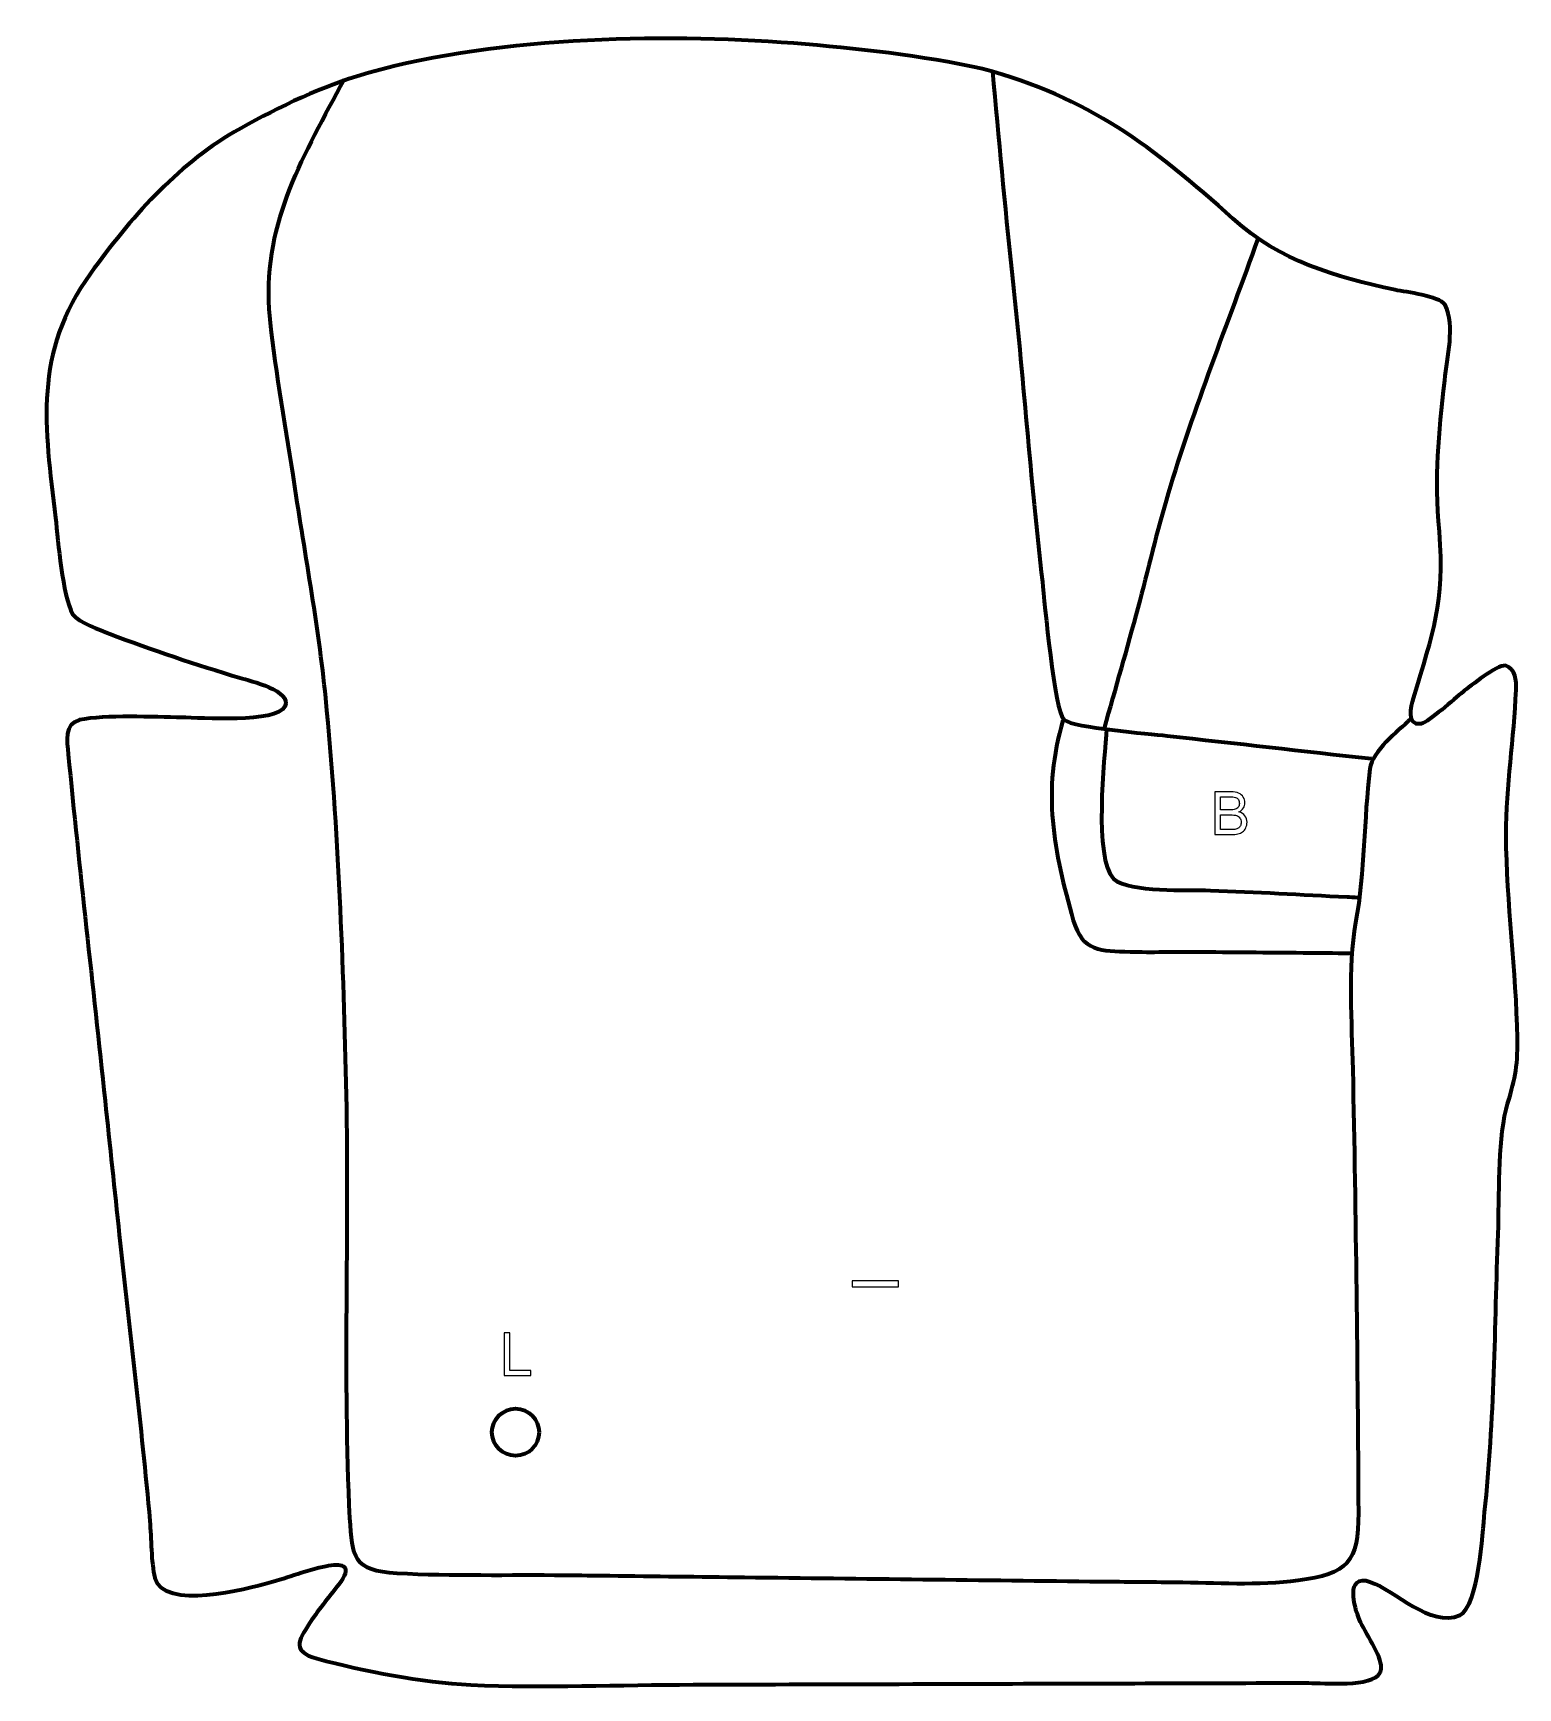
# Model space of a CAD drawing. Header units: millimetres. Extents: x 980 to 1608, y 210 to 910.
import ezdxf

# ---------------------------------------------------------------- set-up
doc = ezdxf.new("R2010")
doc.units = ezdxf.units.MM
doc.header["$MEASUREMENT"] = 0
doc.layers.add('layer 2', color=7, linetype='Continuous')
doc.layers.add('layer 3', color=7, linetype='Continuous')

msp = doc.modelspace()

# ---------------------------------------------------------------- linework, layer by layer
at = {"layer": 'layer 2', "color": 142, "lineweight": 200}
msp.add_ellipse((1184.3745, 318.4096), major_axis=(9.9553, 0), ratio=0.99998996, dxfattribs=at)
at = {"layer": 'layer 2', "color": 142, "lineweight": 158}
for points, knots in [([(1562.7609, 619.9667), (1557.2683, 614.8366), (1546.8024, 606.6649), (1545.6094, 599.0516), (1545.6094, 599.0516), (1542.9492, 577.2151), (1543.6276, 555.8535), (1539.5854, 534.0438), (1539.5854, 534.0438), (1536.1287, 514.3065), (1537.971, 491.9337), (1538.3947, 471.8017), (1538.3947, 471.8017), (1539.6686, 409.3482), (1540.4009, 346.776), (1540.7554, 284.3098), (1540.7554, 284.3098), (1540.8232, 263.4223), (1536.2986, 258.4264), (1515.2775, 255.6701), (1515.2775, 255.6701), (1498.4356, 253.4617), (1480.2882, 254.597), (1463.2845, 254.848), (1463.2845, 254.848), (1452.8488, 254.9491), (1442.4131, 255.0071), (1431.9775, 255.1285), (1431.9775, 255.1285), (1381.6969, 255.725), (1331.4163, 256.3215), (1281.1357, 256.9179), (1281.1357, 256.9179), (1262.1618, 257.143), (1243.188, 257.3681), (1224.2142, 257.5932), (1224.2142, 257.5932), (1217.8896, 257.6682), (1211.5649, 257.7432), (1205.2404, 257.8183), (1205.2404, 257.8183), (1181.8341, 258.0538), (1157.5528, 257.4372), (1134.2664, 258.6477), (1134.2664, 258.6477), (1115.5808, 259.7102), (1115.3719, 265.592), (1114.3562, 282.0764), (1114.3562, 282.0764), (1111.4139, 341.4898), (1114.1085, 401.4384), (1112.8969, 461.0335), (1112.8969, 461.0335), (1111.6074, 516.5472), (1109.5994, 573.6323), (1104.1252, 628.8671), (1104.1252, 628.8671), (1101.0159, 660.2402), (1094.9348, 692.0889), (1090.3126, 723.3742), (1090.3126, 723.3742), (1086.8812, 746.2879), (1082.2385, 770.4792), (1080.192, 793.4269), (1080.192, 793.4269), (1078.1432, 831.4184), (1094.9219, 858.6316), (1111.9903, 890.7836)], [0, 0, 0, 0, 0.05555556, 0.05555556, 0.05555556, 0.05555556, 0.11111111, 0.11111111, 0.11111111, 0.11111111, 0.16666667, 0.16666667, 0.16666667, 0.16666667, 0.22222222, 0.22222222, 0.22222222, 0.22222222, 0.27777778, 0.27777778, 0.27777778, 0.27777778, 0.33333333, 0.33333333, 0.33333333, 0.33333333, 0.38888889, 0.38888889, 0.38888889, 0.38888889, 0.44444444, 0.44444444, 0.44444444, 0.44444444, 0.5, 0.5, 0.5, 0.5, 0.55555556, 0.55555556, 0.55555556, 0.55555556, 0.61111111, 0.61111111, 0.61111111, 0.61111111, 0.66666667, 0.66666667, 0.66666667, 0.66666667, 0.72222222, 0.72222222, 0.72222222, 0.72222222, 0.77777778, 0.77777778, 0.77777778, 0.77777778, 0.83333333, 0.83333333, 0.83333333, 0.83333333, 0.88888889, 0.88888889, 0.88888889, 0.88888889, 1, 1, 1, 1]), ([(1386.0595, 894.103), (1388.6674, 865.7452), (1391.1427, 837.4979), (1394.2517, 809.1843), (1394.2517, 809.1843), (1399.0219, 765.5041), (1402.0238, 721.8433), (1407.1339, 678.1165), (1407.1339, 678.1165), (1408.0182, 669.8749), (1412.2218, 622.9523), (1416.3258, 619.7537), (1416.3258, 619.7537), (1420.6427, 616.3892), (1451.822, 613.9239), (1459.8791, 613.0197), (1459.8791, 613.0197), (1488.6686, 609.7886), (1517.458, 606.5569), (1546.2474, 603.3258)], [0, 0, 0, 0, 0.16666667, 0.16666667, 0.16666667, 0.16666667, 0.33333333, 0.33333333, 0.33333333, 0.33333333, 0.5, 0.5, 0.5, 0.5, 0.66666667, 0.66666667, 0.66666667, 0.66666667, 1, 1, 1, 1]), ([(1498.2279, 823.1368), (1485.5618, 787.6254), (1471.0158, 751.4416), (1460.2928, 715.4084), (1460.2928, 715.4084), (1455.6146, 699.5802), (1451.8033, 683.0249), (1447.4926, 666.9967), (1447.4926, 666.9967), (1442.9023, 649.9544), (1438.0124, 632.9997), (1433.2371, 616.0091)], [0, 0, 0, 0, 0.25, 0.25, 0.25, 0.25, 0.5, 0.5, 0.5, 0.5, 1, 1, 1, 1]), ([(1415.8648, 619.4812), (1406.8448, 589.8623), (1411.8947, 563.9101), (1420.2332, 534.9224), (1420.2332, 534.9224), (1424.0508, 521.6507), (1431.9534, 522.0222), (1444.2135, 521.641), (1444.2135, 521.641), (1453.4272, 521.3546), (1462.685, 521.6861), (1471.9091, 521.6233), (1471.9091, 521.6233), (1487.0599, 521.4919), (1502.2108, 521.3601), (1517.3616, 521.2287), (1517.3616, 521.2287), (1523.99, 521.1713), (1530.6185, 521.1139), (1537.247, 521.0564)], [0, 0, 0, 0, 0.16666667, 0.16666667, 0.16666667, 0.16666667, 0.33333333, 0.33333333, 0.33333333, 0.33333333, 0.5, 0.5, 0.5, 0.5, 0.66666667, 0.66666667, 0.66666667, 0.66666667, 1, 1, 1, 1]), ([(1434.3065, 615.8891), (1433.3367, 603.4936), (1428.7489, 560.8899), (1437.263, 552.4217), (1437.263, 552.4217), (1444.7244, 546.4868), (1468.0044, 547.9587), (1478.173, 547.6059), (1478.173, 547.6059), (1497.4445, 546.9373), (1516.7029, 545.7502), (1535.9652, 544.8504), (1535.9652, 544.8504), (1535.9652, 544.8504), (1536.9089, 544.8063), (1536.9089, 544.8063), (1536.9089, 544.8063), (1538.4847, 544.7331), (1540.0606, 544.6599), (1541.6365, 544.5868)], [0, 0, 0, 0, 0.16666667, 0.16666667, 0.16666667, 0.16666667, 0.33333333, 0.33333333, 0.33333333, 0.33333333, 0.5, 0.5, 0.5, 0.5, 0.66666667, 0.66666667, 0.66666667, 0.66666667, 1, 1, 1, 1])]:
    msp.add_open_spline(points, degree=3, knots=knots, dxfattribs=at)
at = {"layer": 'layer 2', "color": 142}
for points, knots in [([(1480.0094, 571.1854), (1480.0094, 571.1854), (1480.0094, 589.2903), (1480.0094, 589.2903), (1480.0094, 589.2903), (1480.0094, 589.2903), (1486.803, 589.2903), (1486.803, 589.2903), (1486.803, 589.2903), (1488.1853, 589.2903), (1489.2936, 589.1091), (1490.1323, 588.7425), (1490.1323, 588.7425), (1490.9667, 588.3758), (1491.62, 587.8111), (1492.092, 587.0483), (1492.092, 587.0483), (1492.5682, 586.2897), (1492.8042, 585.4932), (1492.8042, 584.6587), (1492.8042, 584.6587), (1492.8042, 583.8875), (1492.5935, 583.1584), (1492.1763, 582.4757), (1492.1763, 582.4757), (1491.759, 581.793), (1491.1269, 581.2409), (1490.2798, 580.8194), (1490.2798, 580.8194), (1491.3755, 580.4992), (1492.2184, 579.9513), (1492.8042, 579.1758), (1492.8042, 579.1758), (1493.3942, 578.4046), (1493.6892, 577.4901), (1493.6892, 576.4365), (1493.6892, 576.4365), (1493.6892, 575.5852), (1493.508, 574.7971), (1493.1498, 574.068), (1493.1498, 574.068), (1492.7916, 573.3389), (1492.3491, 572.7784), (1491.8223, 572.3823), (1491.8223, 572.3823), (1491.2955, 571.9903), (1490.6338, 571.6911), (1489.8415, 571.4888), (1489.8415, 571.4888), (1489.045, 571.2865), (1488.0715, 571.1854), (1486.9167, 571.1854), (1486.9167, 571.1854), (1486.9167, 571.1854), (1480.0094, 571.1854), (1480.0094, 571.1854)], [0, 0, 0, 0, 0.06666667, 0.06666667, 0.06666667, 0.06666667, 0.13333333, 0.13333333, 0.13333333, 0.13333333, 0.2, 0.2, 0.2, 0.2, 0.26666667, 0.26666667, 0.26666667, 0.26666667, 0.33333333, 0.33333333, 0.33333333, 0.33333333, 0.4, 0.4, 0.4, 0.4, 0.46666667, 0.46666667, 0.46666667, 0.46666667, 0.53333333, 0.53333333, 0.53333333, 0.53333333, 0.6, 0.6, 0.6, 0.6, 0.66666667, 0.66666667, 0.66666667, 0.66666667, 0.73333333, 0.73333333, 0.73333333, 0.73333333, 0.8, 0.8, 0.8, 0.8, 0.86666667, 0.86666667, 0.86666667, 0.86666667, 1, 1, 1, 1]), ([(1482.4116, 581.6792), (1482.4116, 581.6792), (1486.3267, 581.6792), (1486.3267, 581.6792), (1486.3267, 581.6792), (1487.3887, 581.6792), (1488.1515, 581.7508), (1488.6109, 581.8899), (1488.6109, 581.8899), (1489.222, 582.0711), (1489.6814, 582.3745), (1489.989, 582.796), (1489.989, 582.796), (1490.2967, 583.2174), (1490.4526, 583.7442), (1490.4526, 584.3806), (1490.4526, 584.3806), (1490.4526, 584.9832), (1490.3093, 585.5142), (1490.0185, 585.9694), (1490.0185, 585.9694), (1489.7319, 586.4288), (1489.3189, 586.7448), (1488.7837, 586.9134), (1488.7837, 586.9134), (1488.2485, 587.082), (1487.3297, 587.1663), (1486.0317, 587.1663), (1486.0317, 587.1663), (1486.0317, 587.1663), (1482.4116, 587.1663), (1482.4116, 587.1663), (1482.4116, 587.1663), (1482.4116, 587.1663), (1482.4116, 581.6792), (1482.4116, 581.6792)], [0, 0, 0, 0, 0.1, 0.1, 0.1, 0.1, 0.2, 0.2, 0.2, 0.2, 0.3, 0.3, 0.3, 0.3, 0.4, 0.4, 0.4, 0.4, 0.5, 0.5, 0.5, 0.5, 0.6, 0.6, 0.6, 0.6, 0.7, 0.7, 0.7, 0.7, 0.8, 0.8, 0.8, 0.8, 1, 1, 1, 1]), ([(1482.4116, 573.3094), (1482.4116, 573.3094), (1486.921, 573.3094), (1486.921, 573.3094), (1486.921, 573.3094), (1487.6964, 573.3094), (1488.2401, 573.3389), (1488.5561, 573.3979), (1488.5561, 573.3979), (1489.104, 573.4949), (1489.5676, 573.6592), (1489.9384, 573.891), (1489.9384, 573.891), (1490.3093, 574.1228), (1490.6127, 574.46), (1490.853, 574.9025), (1490.853, 574.9025), (1491.0932, 575.345), (1491.2112, 575.8549), (1491.2112, 576.4323), (1491.2112, 576.4323), (1491.2112, 577.1108), (1491.0384, 577.6966), (1490.6886, 578.1981), (1490.6886, 578.1981), (1490.343, 578.6996), (1489.8626, 579.0494), (1489.2473, 579.2517), (1489.2473, 579.2517), (1488.6362, 579.454), (1487.7512, 579.5551), (1486.6007, 579.5551), (1486.6007, 579.5551), (1486.6007, 579.5551), (1482.4116, 579.5551), (1482.4116, 579.5551), (1482.4116, 579.5551), (1482.4116, 579.5551), (1482.4116, 573.3094), (1482.4116, 573.3094)], [0, 0, 0, 0, 0.09090909, 0.09090909, 0.09090909, 0.09090909, 0.18181818, 0.18181818, 0.18181818, 0.18181818, 0.27272727, 0.27272727, 0.27272727, 0.27272727, 0.36363636, 0.36363636, 0.36363636, 0.36363636, 0.45454545, 0.45454545, 0.45454545, 0.45454545, 0.54545455, 0.54545455, 0.54545455, 0.54545455, 0.63636364, 0.63636364, 0.63636364, 0.63636364, 0.72727273, 0.72727273, 0.72727273, 0.72727273, 0.81818182, 0.81818182, 0.81818182, 0.81818182, 1, 1, 1, 1]), ([(1179.6008, 342.3696), (1179.6008, 342.3696), (1179.6008, 360.4745), (1179.6008, 360.4745), (1179.6008, 360.4745), (1179.6008, 360.4745), (1182.003, 360.4745), (1182.003, 360.4745), (1182.003, 360.4745), (1182.003, 360.4745), (1182.003, 344.4936), (1182.003, 344.4936), (1182.003, 344.4936), (1182.003, 344.4936), (1190.9037, 344.4936), (1190.9037, 344.4936), (1190.9037, 344.4936), (1190.9037, 344.4936), (1190.9037, 342.3696), (1190.9037, 342.3696), (1190.9037, 342.3696), (1190.9037, 342.3696), (1179.6008, 342.3696), (1179.6008, 342.3696)], [0, 0, 0, 0, 0.14285714, 0.14285714, 0.14285714, 0.14285714, 0.28571429, 0.28571429, 0.28571429, 0.28571429, 0.42857143, 0.42857143, 0.42857143, 0.42857143, 0.57142857, 0.57142857, 0.57142857, 0.57142857, 0.71428571, 0.71428571, 0.71428571, 0.71428571, 1, 1, 1, 1])]:
    msp.add_open_spline(points, degree=3, knots=knots, dxfattribs=at)
at = {"layer": 'layer 3', "color": 242, "lineweight": 158}
msp.add_open_spline([(1302.0728, 905.9027), (1328.2693, 903.803), (1356.1668, 900.7179), (1381.8297, 895.1197), (1381.8297, 895.1197), (1426.8927, 882.9761), (1453.898, 862.1981), (1487.863, 831.6181), (1487.863, 831.6181), (1507.8098, 813.6593), (1530.7432, 807.1809), (1556.327, 801.576), (1556.327, 801.576), (1561.0927, 800.6238), (1574.7005, 799.0388), (1577.4501, 795.3334), (1577.4501, 795.3334), (1581.7082, 785.918), (1578.3631, 773.3941), (1577.2798, 763.297), (1577.2798, 763.297), (1574.7331, 739.7226), (1572.8394, 723.2986), (1575.051, 699.324), (1575.051, 699.324), (1577.3352, 668.6181), (1572.4085, 657.3376), (1564.1025, 628.8884), (1564.1025, 628.8884), (1563.1049, 625.4714), (1560.8377, 617.1087), (1567.2539, 618.0392), (1567.2539, 618.0392), (1570.8453, 618.9877), (1581.0715, 628.5001), (1585.0075, 631.5902), (1585.0075, 631.5902), (1588.1093, 634.0255), (1599.3282, 642.9443), (1602.9409, 642.6714), (1602.9409, 642.6714), (1607.3904, 641.3467), (1607.552, 636.3731), (1607.455, 632.3861), (1607.455, 632.3861), (1606.5728, 611.6605), (1603.3267, 592.0104), (1603.2208, 570.9844), (1603.2208, 570.9844), (1603.4637, 542.1409), (1607.5243, 513.6623), (1608.0263, 485.0438), (1608.0263, 485.0438), (1608.2132, 471.3272), (1606.8431, 467.8264), (1603.2349, 454.9804), (1603.2349, 454.9804), (1599.6285, 439.6661), (1600.446, 418.4363), (1599.852, 402.277), (1599.852, 402.277), (1598.4338, 363.0218), (1598.364, 323.6274), (1594.1424, 284.5391), (1594.1424, 284.5391), (1593.2495, 275.534), (1591.772, 245.2774), (1583.6713, 240.9481), (1583.6713, 240.9481), (1570.9086, 235.749), (1556.6171, 251.448), (1545.6684, 255.1705), (1545.6684, 255.1705), (1535.1345, 258.7518), (1539.0074, 244.1472), (1541.1905, 239.0989), (1541.1905, 239.0989), (1543.4182, 233.9473), (1550.5379, 223.655), (1550.4477, 218.9017), (1550.4477, 218.9017), (1550.4283, 217.8817), (1550.2583, 217.4078), (1549.8692, 216.4907), (1549.8692, 216.4907), (1546.8312, 210.5552), (1525.9505, 212.2754), (1519.707, 212.3413), (1519.707, 212.3413), (1517.9853, 212.3595), (1516.2649, 212.3719), (1514.5433, 212.3771), (1514.5433, 212.3771), (1491.7877, 212.3119), (1469.0321, 212.2467), (1446.2765, 212.1815), (1446.2765, 212.1815), (1439.9554, 212.1634), (1433.6344, 212.1452), (1427.3134, 212.1271), (1427.3134, 212.1271), (1402.3455, 212.0555), (1377.3776, 211.984), (1352.4096, 211.9125), (1352.4096, 211.9125), (1321.4367, 211.8237), (1290.4637, 211.735), (1259.4908, 211.6462), (1259.4908, 211.6462), (1228.4406, 211.5205), (1196.4045, 210.2485), (1165.4731, 211.5283), (1165.4731, 211.5283), (1144.297, 212.6556), (1120.877, 217.2279), (1100.3562, 222.6281), (1100.3562, 222.6281), (1090.0062, 225.8906), (1092.1601, 229.6425), (1097.2998, 237.6152), (1097.2998, 237.6152), (1101.6086, 244.2196), (1105.894, 249.0559), (1110.5258, 255.1853), (1110.5258, 255.1853), (1115.3084, 262.6178), (1110.6459, 263.0145), (1104.0952, 261.7783), (1104.0952, 261.7783), (1096.78, 260.3977), (1087.9021, 256.8936), (1080.4037, 254.7756), (1080.4037, 254.7756), (1070.7275, 252.1435), (1035.5285, 242.9161), (1031.8136, 256.8499), (1031.8136, 256.8499), (1030.3087, 263.1754), (1030.351, 273.8563), (1029.7377, 280.8997), (1029.7377, 280.8997), (1026.19, 321.1977), (1021.0456, 361.6557), (1016.7986, 401.9392), (1016.7986, 401.9392), (1014.8081, 420.8197), (1012.8175, 439.7003), (1010.8271, 458.5809), (1010.8271, 458.5809), (1005.6626, 507.4571), (999.9834, 556.3091), (995.2272, 605.2236), (995.2272, 605.2236), (994.6972, 610.6743), (993.4249, 617.9329), (999.946, 619.6865), (999.946, 619.6865), (1010.9256, 621.9117), (1031.4239, 620.9213), (1043.2877, 620.721), (1043.2877, 620.721), (1050.9425, 620.5916), (1083.4329, 618.2153), (1086.8411, 625.3745), (1086.8411, 625.3745), (1090.0479, 632.1106), (1072.2403, 636.2113), (1067.8288, 637.5052), (1067.8288, 637.5052), (1049.7732, 642.9881), (1030.3657, 649.3844), (1012.8058, 656.1459), (1012.8058, 656.1459), (1008.5401, 657.7885), (999.9936, 660.6395), (997.1682, 664.3611), (997.1682, 664.3611), (992.6072, 672.8466), (991.1145, 694.7271), (989.8525, 705.2466), (989.8525, 705.2466), (985.2095, 743.7375), (980.3852, 775.0424), (1004.6679, 808.603), (1004.6679, 808.603), (1021.3434, 831.6499), (1040.6685, 853.924), (1065.4741, 868.4244), (1065.4741, 868.4244), (1080.4223, 877.1626), (1100.5529, 886.7587), (1117.0681, 891.8471), (1117.0681, 891.8471), (1171.8441, 908.7236), (1244.9886, 910.2238), (1302.0728, 905.9027)], degree=3, knots=[0, 0, 0, 0, 0.02, 0.02, 0.02, 0.02, 0.04, 0.04, 0.04, 0.04, 0.06, 0.06, 0.06, 0.06, 0.08, 0.08, 0.08, 0.08, 0.1, 0.1, 0.1, 0.1, 0.12, 0.12, 0.12, 0.12, 0.14, 0.14, 0.14, 0.14, 0.16, 0.16, 0.16, 0.16, 0.18, 0.18, 0.18, 0.18, 0.2, 0.2, 0.2, 0.2, 0.22, 0.22, 0.22, 0.22, 0.24, 0.24, 0.24, 0.24, 0.26, 0.26, 0.26, 0.26, 0.28, 0.28, 0.28, 0.28, 0.3, 0.3, 0.3, 0.3, 0.32, 0.32, 0.32, 0.32, 0.34, 0.34, 0.34, 0.34, 0.36, 0.36, 0.36, 0.36, 0.38, 0.38, 0.38, 0.38, 0.4, 0.4, 0.4, 0.4, 0.42, 0.42, 0.42, 0.42, 0.44, 0.44, 0.44, 0.44, 0.46, 0.46, 0.46, 0.46, 0.48, 0.48, 0.48, 0.48, 0.5, 0.5, 0.5, 0.5, 0.52, 0.52, 0.52, 0.52, 0.54, 0.54, 0.54, 0.54, 0.56, 0.56, 0.56, 0.56, 0.58, 0.58, 0.58, 0.58, 0.6, 0.6, 0.6, 0.6, 0.62, 0.62, 0.62, 0.62, 0.64, 0.64, 0.64, 0.64, 0.66, 0.66, 0.66, 0.66, 0.68, 0.68, 0.68, 0.68, 0.7, 0.7, 0.7, 0.7, 0.72, 0.72, 0.72, 0.72, 0.74, 0.74, 0.74, 0.74, 0.76, 0.76, 0.76, 0.76, 0.78, 0.78, 0.78, 0.78, 0.8, 0.8, 0.8, 0.8, 0.82, 0.82, 0.82, 0.82, 0.84, 0.84, 0.84, 0.84, 0.86, 0.86, 0.86, 0.86, 0.88, 0.88, 0.88, 0.88, 0.9, 0.9, 0.9, 0.9, 0.92, 0.92, 0.92, 0.92, 0.94, 0.94, 0.94, 0.94, 0.96, 0.96, 0.96, 0.96, 1, 1, 1, 1], dxfattribs=at)
at = {"layer": 'layer 3', "color": 142}
msp.add_open_spline([(1326.7165, 379.8883), (1326.7165, 379.8883), (1326.7165, 382.3931), (1326.7165, 382.3931), (1326.7165, 382.3931), (1326.7165, 382.3931), (1346.2957, 382.3931), (1346.2957, 382.3931), (1346.2957, 382.3931), (1346.2957, 382.3931), (1346.2957, 379.8883), (1346.2957, 379.8883), (1346.2957, 379.8883), (1346.2957, 379.8883), (1326.7165, 379.8883), (1326.7165, 379.8883)], degree=3, knots=[0, 0, 0, 0, 0.2, 0.2, 0.2, 0.2, 0.4, 0.4, 0.4, 0.4, 0.6, 0.6, 0.6, 0.6, 1, 1, 1, 1], dxfattribs=at)

doc.saveas('drawing.dxf')
